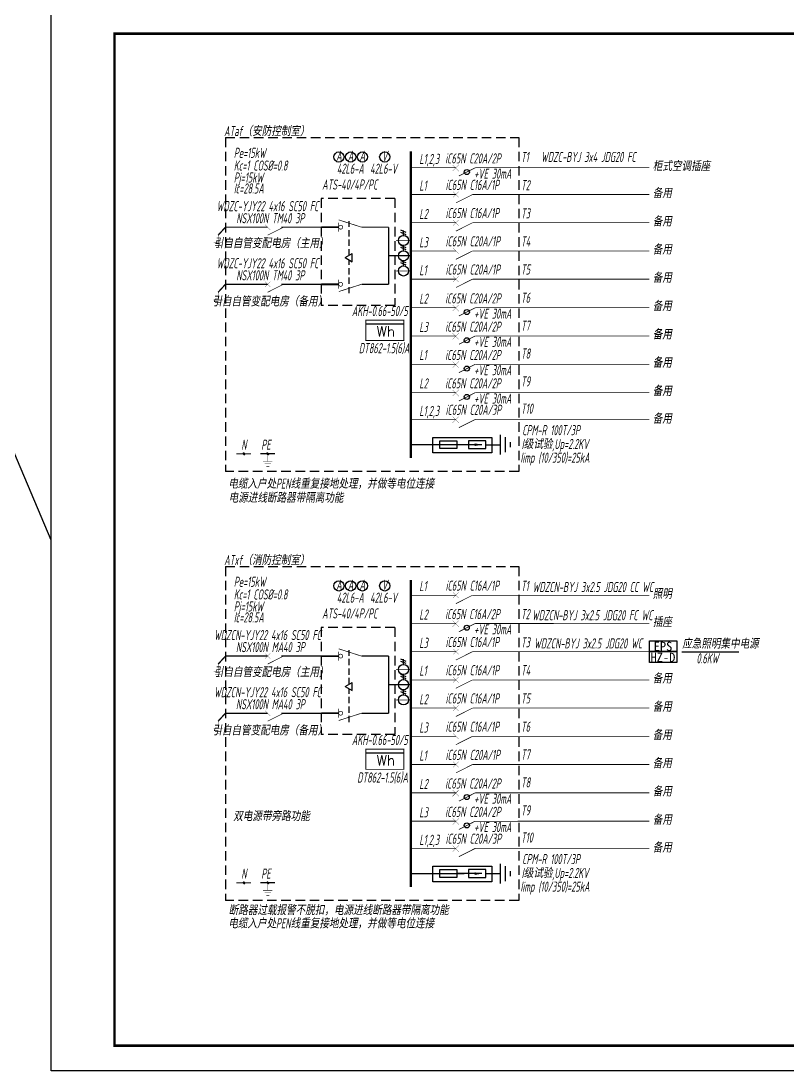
# Model space of a CAD drawing. Extents: x 491024 to 1725648, y 860327 to 1705161.
# Drawn here: x 549623 to 579919, y 961948 to 1003450 of the extents above; entities that cross this region are included whole.
import ezdxf
from ezdxf.enums import TextEntityAlignment as Align

# ---------------------------------------------------------------- set-up
doc = ezdxf.new("R2010")
doc.units = 0
doc.header["$LTSCALE"] = 1000
doc.header["$MEASUREMENT"] = 0
for name, pattern in [('DASH', [0.35, 0.25, -0.1]), ('DASH4', [0.1875, 0.125, -0.0625]), ('HIDDEN', [0.375, 0.25, -0.125])]:
    doc.linetypes.add(name, pattern=pattern)
for name, color, linetype in [('!电气修改', 6, 'Continuous'), ('DIM-照明', 3, 'Continuous'), ('ELEMENT', 3, 'Continuous'), ('EQUIP-箱柜', 3, 'Continuous'), ('WIRE-消防', 4, 'Continuous'), ('WIRE-照明', 2, 'Continuous'), ('图框', 140, 'Continuous'), ('电气文字标注', 6, 'Continuous')]:
    doc.layers.add(name, color=color, linetype=linetype)
doc.styles.add('_SIMPLEX', font='SIMPLEX.shx', dxfattribs={"width": 0.8, "bigfont": 'hztxt.shx'})
doc.styles.add('HZTXT', font='gbeitc.shx', dxfattribs={"width": 0.8, "height": 400, "bigfont": 'hztxt.shx'})
doc.styles.get("Standard").update_dxf_attribs({"font": 'gbenor.shx', "bigfont": 'gbcbig.shx'})
doc.styles.add('宋体', font='', dxfattribs={"height": 50})
doc.styles.get('宋体').set_extended_font_data('SimSun')

# ---------------------------------------------------------------- blocks, each defined once
blk = doc.blocks.new('1107AA')
at = {"color": 3, "linetype": 'Continuous'}
for points, const_width in [([(0, -7.5), (-3.79, 0)], 0.3), ([(-1.25, 1.25), (1.25, -1.25)], 0.1), ([(1.25, 1.25), (-1.25, -1.25)], 0.1)]:
    blk.add_lwpolyline(points, dxfattribs=dict(at, const_width=const_width))
blk = doc.blocks.new('A$C7C37685A')
at = {"layer": 'ELEMENT', "color": 3}
for p, q in [((294, 104), (294, -104)), ((745, 104), (294, 104)), ((641, 0), (294, 0)), ((745, -104), (745, 104)), ((1135, -260), (1135, 260)), ((1264, -195), (1264, 195)), ((1394, -65), (1394, 65)), ((294, -104), (745, -104))]:
    blk.add_line(p, q, dxfattribs=at)
for points in [[(294, 0), (0, 0)], [(745, 0), (1135, 0)]]:
    blk.add_lwpolyline(points, dxfattribs=at)
for points in [[(658, 0), (450, -35), (450, 35), (658, 0)], [(450, 35), (658, 0), (450, -35), (450, 35)], [(450, -35), (450, 35), (658, 0), (450, 35)]]:
    blk.add_solid(points, dxfattribs=at)
blk = doc.blocks.new('A$C64190E90')
at = {"layer": 'DIM-照明', "color": 3}
blk.add_lwpolyline([(0, 104), (450, 104), (450, -104), (0, -104)], close=True, dxfattribs=at)
at = {"layer": 'DIM-照明'}
blk.add_blockref('A$C7C37685A', (466, 0), dxfattribs=at)
blk = doc.blocks.new('0114')
at = {"color": 3, "linetype": 'Continuous', "const_width": 0.3}
for points in [[(0, 0), (0, -4.58)], [(-2.75, -4.58), (2.75, -4.58)], [(-1.83, -6.01), (1.83, -6.01)], [(-0.86, -7.5), (0.86, -7.5)]]:
    blk.add_lwpolyline(points, dxfattribs=at)
blk = doc.blocks.new('*X206')
at = {"color": 0}
for p, q in [((197.1, 124.2), (199.7, 126.7)), ((197.2, 123.8), (200.1, 126.7)), ((197.2, 124.6), (199.2, 126.7)), ((197.3, 123.4), (200.4, 126.6)), ((197.3, 125.2), (198.6, 126.5)), ((197.4, 123.1), (200.7, 126.5)), ((197.5, 122.9), (201, 126.3)), ((197.7, 122.6), (201.2, 126.1)), ((197.9, 122.4), (201.4, 125.9)), ((198.1, 122.2), (201.6, 125.7)), ((198.4, 122), (201.8, 125.4)), ((198.7, 121.9), (201.9, 125.2)), ((199, 121.8), (202, 124.8)), ((199.4, 121.7), (202.1, 124.5)), ((199.8, 121.7), (202.1, 124.1)), ((200.3, 121.8), (202, 123.5)), ((201.2, 122.3), (201.6, 122.7))]:
    blk.add_line(p, q, dxfattribs=at)
blk = doc.blocks.new('HC000089')
at = {"color": 4, "linetype": 'Continuous', "const_width": 0.2}
blk.add_lwpolyline([(-1.8, -1.8, 0.198912), (0, -2.5, 0.198912), (1.8, -1.8, 0.198912), (2.5, 0, 0.198912), (1.8, 1.8, 0.198912), (0, 2.5, 0.198912), (-1.8, 1.8, 0.198912), (-2.5, 0, 0.198912)], format="xyb", close=True, dxfattribs=at)
at = {"color": 4}
blk.add_blockref('*X206', (-199.6, -124.2), dxfattribs=at)
blk = doc.blocks.new('A$C5F6A5641')
at = {"layer": 'WIRE-照明', "color": 3}
for p, q in [((0, 0), (2337, 0)), ((0, -611), (0, 0)), ((2337, 0), (2337, -611)), ((2337, -611), (0, -611))]:
    blk.add_line(p, q, dxfattribs=at)
blk = doc.blocks.new('A$C2FB505A5')
at = {"color": 3, "linetype": 'Continuous'}
for points, const_width in [([(-125, -125), (125, 125)], 10), ([(-125, 125), (125, -125)], 10), ([(771, 11), (125, -316)], 30)]:
    blk.add_lwpolyline(points, dxfattribs=dict(at, const_width=const_width))
at = {"layer": 'DIM-照明', "color": 3, "linetype": 'Continuous', "const_width": 28.8}
blk.add_lwpolyline([(771, 11), (1064, 11)], dxfattribs=at)
at = {"layer": 'DIM-照明', "color": 3, "linetype": 'Continuous'}
blk.add_circle((438, -157), 100, dxfattribs=at)
blk = doc.blocks.new('0923')
at = {"color": 3, "linetype": 'Continuous'}
for p, q in [((-5, -3.75), (-2.5, -3.75)), ((-4.61, -5), (-3.5, -2.5)), ((-3.56, -5), (-2.45, -2.5)), ((2.5, -3.75), (5, -3.75)), ((2.89, -5), (4, -2.5)), ((3.94, -5), (5.05, -2.5)), ((10, -3.75), (12.5, -3.75)), ((10.39, -5), (11.5, -2.5)), ((11.44, -5), (12.55, -2.5))]:
    blk.add_line(p, q, dxfattribs=at)
at = {"color": 3, "linetype": 'Continuous', "const_width": 0.3}
for points in [[(-7.5, 0), (-7.5, -7.5)], [(0, 0), (0, -7.5)], [(7.5, 0), (7.5, -7.5)]]:
    blk.add_lwpolyline(points, dxfattribs=at)
at = {"color": 3, "linetype": 'Continuous'}
for centre in [(-7.5, -3.75), (0, -3.75), (7.5, -3.75)]:
    blk.add_circle(centre, 2.5, dxfattribs=at)
blk = doc.blocks.new('$element$00000586')
blk.add_line((0.173, 0), (0.173, -1))
at = {"const_width": 0.0233}
blk.add_lwpolyline([(-0.267, 0), (0.267, 0), (0.267, -1), (-0.267, -1), (-0.267, 0)], dxfattribs=at)
at = {"style": '_SIMPLEX'}
blk.add_text('Wh', height=0.2667, rotation=270, dxfattribs=at).set_placement((-0.161, -0.281))
at = {"flags": 9}
blk.add_attdef('S', (0, 0), '', height=0.00000667, dxfattribs=at)
blk.add_attdef('S', (0, 0), '', height=0.00000667, dxfattribs=at)
blk.add_attdef('S', (0, 0), '', height=0.00000667, dxfattribs=at)

msp = doc.modelspace()

# ---------------------------------------------------------------- linework, layer by layer
at = {"layer": '!电气修改', "color": 2}
msp.add_line((550815, 982924.7), (491023.6, 1124090.4), dxfattribs=at)
at = {"color": 3, "linetype": 'Continuous'}
for points, const_width in [([(566668.1, 987564.7), (566918.1, 987814.7)], 10), ([(566668.1, 987814.7), (566918.1, 987564.7)], 10), ([(567564.6, 987700.5), (566918.1, 987373.7)], 30), ([(566668.1, 970610.9), (566918.1, 970860.9)], 10), ([(566668.1, 970860.9), (566918.1, 970610.9)], 10), ([(567564.6, 970746.8), (566918.1, 970420)], 30)]:
    msp.add_lwpolyline(points, dxfattribs=dict(at, const_width=const_width))
at = {"layer": 'DIM-照明', "color": 3, "linetype": 'DASH4', "ltscale": 3}
for p, q in [((557699.6, 998841.4), (569280.7, 998841.4)), ((557699.6, 998841.4), (557699.6, 985637.8)), ((569280.7, 998841.4), (569280.7, 985637.8)), ((569280.7, 985637.8), (557699.6, 985637.8)), ((557699.6, 981887.7), (569280.7, 981887.7)), ((557699.6, 981887.7), (557699.6, 968684.1)), ((569280.7, 981887.7), (569280.7, 968684.1)), ((569280.7, 968684.1), (557699.6, 968684.1))]:
    msp.add_line(p, q, dxfattribs=at)
at = {"layer": 'DIM-照明', "color": 7, "linetype": 'DASH4', "ltscale": 3}
for p, q in [((564385.9, 996433.4), (561484.7, 996433.4)), ((561484.7, 996433.4), (561484.7, 992203.4)), ((564385.9, 996433.4), (564385.9, 992203.4)), ((564385.9, 992203.4), (561484.7, 992203.4)), ((564385.9, 979479.7), (561484.7, 979479.7)), ((561484.7, 979479.7), (561484.7, 975249.7)), ((564385.9, 979479.7), (564385.9, 975249.7)), ((564385.9, 975249.7), (561484.7, 975249.7))]:
    msp.add_line(p, q, dxfattribs=at)
at = {"layer": 'DIM-照明', "linetype": 'HIDDEN'}
for p, q in [((562586.2, 994187.3), (562586.2, 995538.3)), ((562586.2, 992685.5), (562586.2, 994004.9)), ((562586.2, 977233.6), (562586.2, 978584.6)), ((562586.2, 975731.8), (562586.2, 977051.2))]:
    msp.add_line(p, q, dxfattribs=at)
at = {"layer": 'DIM-照明'}
for p, q in [((562428.3, 994096.1), (562707.3, 994257.2)), ((562428.3, 994096.1), (562707.3, 993935)), ((562707.3, 993935), (562707.3, 994257.2)), ((562428.3, 977142.4), (562707.3, 977303.5)), ((562428.3, 977142.4), (562707.3, 976981.3)), ((562707.3, 976981.3), (562707.3, 977303.5))]:
    msp.add_line(p, q, dxfattribs=at)
at = {"layer": 'DIM-照明', "color": 7}
msp.add_line((575722, 978515.8), (577982.1, 978515.8), dxfattribs=at)
at = {"layer": 'DIM-照明', "color": 3}
for points, const_width in [([(565018.8, 998304.6), (565018.8, 986174.3)], 100), ([(561484.7, 995299.6), (562171.3, 995299.6)], 72.2), ([(562171.3, 995120.9), (562171.3, 995478.4)], 26.9), ([(563073.8, 995299.6), (562174.2, 995588.2)], 27.1), ([(562171.3, 992864.6), (562171.3, 993222.1)], 26.9), ([(561484.7, 993043.4), (562171.3, 993043.4)], 72.2), ([(563073.8, 993043.4), (562174.2, 992754.9)], 27.1), ([(565018.8, 981350.9), (565018.8, 969220.6)], 100), ([(563073.8, 978345.9), (562174.2, 978634.5)], 27.1), ([(561484.7, 978345.9), (562171.3, 978345.9)], 72.2), ([(562171.3, 978167.2), (562171.3, 978524.7)], 26.9), ([(562171.3, 975910.9), (562171.3, 976268.4)], 26.9), ([(561484.7, 976089.7), (562171.3, 976089.7)], 72.2), ([(563073.8, 976089.7), (562174.2, 975801.2)], 27.1)]:
    msp.add_lwpolyline(points, dxfattribs=dict(at, const_width=const_width))
at = {"layer": 'DIM-照明', "color": 3, "linetype": 'Continuous'}
for points, const_width in [([(565020.1, 997649.2), (566802, 997649.2)], 28.8), ([(565020.1, 997649.2), (566802, 997649.2)], 28.8), ([(567565.9, 997648.3), (574447.2, 997649.2)], 28.8), ([(565018.8, 996591), (566800.7, 996591)], 28.8), ([(565018.8, 996591), (566800.7, 996591)], 28.8), ([(567457.7, 996591), (574445.9, 996591)], 28.8), ([(557699.6, 995299.6), (557410.1, 994984)], 52.6), ([(557699.6, 995299.6), (559365.1, 995299.6)], 49.9), ([(559199.9, 995299.6), (559365.1, 995299.6)], 49.9), ([(559910.6, 995299.6), (561484.7, 995299.6)], 49.9), ([(563073.8, 995299.6), (564143, 995299.6)], 49.9), ([(564143, 995299.6), (564143, 993043.4)], 49.9), ([(565018.8, 995476), (566800.7, 995476)], 28.8), ([(565018.8, 995476), (566800.7, 995476)], 28.8), ([(567457.7, 995476), (574445.9, 995476)], 28.8), ([(564143, 994171.5), (565018.8, 994171.5)], 49.9), ([(565018.8, 994361), (566800.7, 994361)], 28.8), ([(565018.8, 994361), (566800.7, 994361)], 28.8), ([(567457.7, 994361), (574445.9, 994361)], 28.8), ([(565018.8, 993246), (566800.7, 993246)], 28.8), ([(565018.8, 993246), (566800.7, 993246)], 28.8), ([(567457.7, 993246), (574445.9, 993246)], 28.8), ([(557699.6, 993043.4), (557410.1, 992727.7)], 52.6), ([(557699.6, 993043.4), (559365.1, 993043.4)], 49.9), ([(559199.9, 993043.4), (559365.1, 993043.4)], 49.9), ([(559910.6, 993043.4), (561484.7, 993043.4)], 49.9), ([(563073.8, 993043.4), (564143, 993043.4)], 49.9), ([(565019.8, 992115.4), (566801.7, 992115.4)], 28.8), ([(565019.8, 992115.4), (566801.7, 992115.4)], 28.8), ([(567565.6, 992114.4), (574446.9, 992115.4)], 28.8), ([(565019.8, 991000.3), (566801.7, 991000.3)], 28.8), ([(565019.8, 991000.3), (566801.7, 991000.3)], 28.8), ([(567565.6, 990999.4), (574446.9, 991000.3)], 28.8), ([(565019.9, 989880), (566801.8, 989880)], 28.8), ([(565019.9, 989880), (566801.8, 989880)], 28.8), ([(567565.8, 989879), (574447.1, 989880)], 28.8), ([(565020.1, 988759.6), (566802, 988759.6)], 28.8), ([(565020.1, 988759.6), (566802, 988759.6)], 28.8), ([(567565.9, 988758.7), (574447.2, 988759.6)], 28.8), ([(565018.8, 987689.7), (566800.7, 987689.7)], 28.8), ([(567558.2, 987701.4), (574441.9, 987701.4)], 28.8), ([(567564.6, 987700.5), (567856.9, 987700.5)], 28.8), ([(565018.8, 986703.2), (567129.5, 986703.2)], 47.2), ([(558132.4, 986340.8), (558712.9, 986340.8)], 47.5), ([(559069.9, 986344.9), (559650.3, 986344.9)], 47.5), ([(565018.8, 980752.4), (566800.7, 980752.4)], 28.8), ([(565018.8, 980752.4), (566800.7, 980752.4)], 28.8), ([(567457.7, 980752.4), (574445.9, 980752.4)], 28.8), ([(565019.2, 979637.1), (566801.1, 979637.1)], 28.8), ([(565019.2, 979637.1), (566801.1, 979637.1)], 28.8), ([(567565, 979636.2), (574446.3, 979637.1)], 28.8), ([(557699.6, 978345.9), (557410.1, 978030.3)], 52.6), ([(557699.6, 978345.9), (559365.1, 978345.9)], 49.9), ([(559199.9, 978345.9), (559365.1, 978345.9)], 49.9), ([(559910.6, 978345.9), (561484.7, 978345.9)], 49.9), ([(563073.8, 978345.9), (564143, 978345.9)], 49.9), ([(564143, 978345.9), (564143, 976089.7)], 49.9), ([(565018.8, 978522.3), (566800.7, 978522.3)], 28.8), ([(565018.8, 978522.3), (566800.7, 978522.3)], 28.8), ([(567457.7, 978522.3), (574445.9, 978522.3)], 28.8), ([(565018.8, 977407.3), (566800.7, 977407.3)], 28.8), ([(565018.8, 977407.3), (566800.7, 977407.3)], 28.8), ([(567457.7, 977407.3), (574445.9, 977407.3)], 28.8), ([(564143, 977217.8), (565018.8, 977217.8)], 49.9), ([(565018.8, 976292.3), (566800.7, 976292.3)], 28.8), ([(565018.8, 976292.3), (566800.7, 976292.3)], 28.8), ([(567457.7, 976292.3), (574445.9, 976292.3)], 28.8), ([(557699.6, 976089.7), (557410.1, 975774)], 52.6), ([(557699.6, 976089.7), (559365.1, 976089.7)], 49.9), ([(559199.9, 976089.7), (559365.1, 976089.7)], 49.9), ([(559910.6, 976089.7), (561484.7, 976089.7)], 49.9), ([(563073.8, 976089.7), (564143, 976089.7)], 49.9), ([(565018.8, 975177.2), (566800.7, 975177.2)], 28.8), ([(565018.8, 975177.2), (566800.7, 975177.2)], 28.8), ([(567457.7, 975177.2), (574445.9, 975177.2)], 28.8), ([(565018.8, 974062.2), (566800.7, 974062.2)], 28.8), ([(565018.8, 974062.2), (566800.7, 974062.2)], 28.8), ([(567457.7, 974062.2), (574445.9, 974062.2)], 28.8), ([(565019.5, 972942.3), (566801.4, 972942.3)], 28.8), ([(565019.5, 972942.3), (566801.4, 972942.3)], 28.8), ([(567565.3, 972941.4), (574446.6, 972942.3)], 28.8), ([(565019.6, 971821.9), (566801.5, 971821.9)], 28.8), ([(565019.6, 971821.9), (566801.5, 971821.9)], 28.8), ([(567565.5, 971821), (574446.8, 971821.9)], 28.8), ([(565018.8, 970735.9), (566800.7, 970735.9)], 28.8), ([(567558.2, 970747.7), (574441.9, 970747.7)], 28.8), ([(567564.6, 970746.8), (567856.9, 970746.8)], 28.8), ([(565018.8, 969749.5), (567129.5, 969749.5)], 47.2), ([(558132.4, 969387.1), (558712.9, 969387.1)], 47.5), ([(559069.9, 969391.2), (559650.3, 969391.2)], 47.5)]:
    msp.add_lwpolyline(points, dxfattribs=dict(at, const_width=const_width))
at = {"layer": 'DIM-照明', "color": 3, "const_width": 26.9}
for points in [[(562171.3, 995299.6, 1), (562328.1, 995299.6, 1)], [(562171.3, 993043.4, 1), (562328.1, 993043.4, 1)], [(562171.3, 978345.9, 1), (562328.1, 978345.9, 1)], [(562171.3, 976089.7, 1), (562328.1, 976089.7, 1)]]:
    msp.add_lwpolyline(points, format="xyb", close=True, dxfattribs=at)
at = {"layer": 'ELEMENT', "linetype": 'ByBlock'}
for centre in [(562182.6, 998074.5, 0), (562644.7, 998074.5, 0), (563106.7, 998074.5, 0), (563990, 998074.5, 0), (562182.6, 981120.8, 0), (562644.7, 981120.8, 0), (563106.7, 981120.8, 0), (563990, 981120.8, 0)]:
    msp.add_circle(centre, 201, dxfattribs=at)
at = {"layer": 'EQUIP-箱柜'}
for points in [[(574445.9, 978955.7), (575529.2, 978955.7), (575529.2, 978522.3), (574445.9, 978522.3)], [(574445.9, 978522.3), (575529.2, 978522.3), (575529.2, 978088.9), (574445.9, 978088.9)]]:
    msp.add_lwpolyline(points, close=True, dxfattribs=at)
at = {"layer": '图框'}
msp.add_lwpolyline([(550815, 1003901.8), (610214.8, 1003901.8), (610214.8, 961947.6), (550815, 961947.6)], close=True, dxfattribs=at)
at = {"layer": '图框', "const_width": 100}
msp.add_lwpolyline([(553315, 962947.6), (609215, 962947.6), (609215, 1002947.6), (553315, 1002947.6)], close=True, dxfattribs=at)

# ---------------------------------------------------------------- block references
at = {"layer": 'DIM-照明', "linetype": 'Continuous', "rotation": 90}
for p, xscale, yscale, zscale in [((566800.7, 996591), 87.60960006713867, 87.60960006713867, 87.60960006713867), ((559365.1, 995299.6), 83.2291202545166, 83.2291202545166, 83.2291202545166), ((566800.7, 995476), 87.60960006713867, 87.60960006713867, 87.60960006713867), ((566800.7, 994361), 87.60960006713867, 87.60960006713867, 87.60960006713867), ((559365.1, 993043.4), 83.2291202545166, 83.2291202545166, 83.2291202545166), ((566800.7, 993246), 87.60960006713867, 87.60960006713867, 87.60960006713867), ((566800.7, 980752.4), 87.60960006713867, 87.60960006713867, 87.60960006713867), ((566800.7, 978522.3), 87.60960006713867, 87.60960006713867, 87.60960006713867), ((559365.1, 978345.9), 83.2291202545166, 83.2291202545166, 83.2291202545166), ((566800.7, 977407.3), 87.60960006713867, 87.60960006713867, 87.60960006713867), ((559365.1, 976089.7), 83.2291202545166, 83.2291202545166, 83.2291202545166), ((566800.7, 976292.3), 87.60960006713867, 87.60960006713867, 87.60960006713867), ((566800.7, 975177.2), 87.60960006713867, 87.60960006713867, 87.60960006713867), ((566800.7, 974062.2), 87.60960006713867, 87.60960006713867, 87.60960006713867)]:
    msp.add_blockref('1107AA', p, dxfattribs=dict(at, xscale=xscale, yscale=yscale, zscale=zscale))
at = {"layer": 'DIM-照明', "linetype": 'DASH', "zscale": 66.49999999999999}
for p, xscale, yscale, rotation in [((557410.1, 994984), -66.49999997299165, 66.50000019388972, 1.50656647157632e-06), ((557410.1, 992727.7), -66.49999997299165, 66.50000019388972, 1.50656647157632e-06), ((559371, 986344.9), -66.50000000000003, 66.5, 1.643353773062017e-06), ((557410.1, 978030.3), -66.49999997299165, 66.50000019388972, 1.50656647157632e-06), ((557410.1, 975774), -66.49999997299165, 66.50000019388972, 1.50656647157632e-06), ((559371, 969391.2), -66.50000000000003, 66.5, 1.643353773062017e-06)]:
    msp.add_blockref('0114', p, dxfattribs=dict(at, xscale=xscale, yscale=yscale, rotation=rotation))
at = {"layer": 'DIM-照明', "xscale": 14.62999999523163, "yscale": 14.62999999523163, "zscale": 14.62999999523163}
for p in [(558434.6, 986340.6), (559371.1, 986340.6), (558434.6, 969386.9), (559371.1, 969386.9)]:
    msp.add_blockref('HC000089', p, dxfattribs=at)
at = {"layer": 'ELEMENT', "linetype": 'ByBlock', "xscale": 80.11444089422005, "yscale": 80.11444089422005, "zscale": 80.11444089422005, "rotation": 89.9999984630715}
for p in [(564432, 994171.5), (564432, 977217.8)]:
    msp.add_blockref('0923', p, dxfattribs=at)
at = {"layer": 'ELEMENT', "color": 3, "linetype": 'ByBlock', "xscale": 1499.999999996973, "yscale": 1499.999999996973, "zscale": 1499.999999996973, "rotation": 90.0000000000266}
for p in [(563243.5, 991224), (563243.5, 974270.3)]:
    msp.add_blockref('$element$00000586', p, dxfattribs=at)
at = {"layer": 'WIRE-消防'}
for p in [(565885.1, 986991.3), (565885.1, 970037.6)]:
    msp.add_blockref('A$C5F6A5641', p, dxfattribs=at)
at = {"layer": 'WIRE-照明'}
for p in [(566794.5, 997637.4), (566794.2, 992103.6), (566794.2, 990988.6), (566794.3, 989868.2), (566794.5, 988747.8), (566793.5, 979625.3), (566793.9, 972930.5), (566794, 971810.2)]:
    msp.add_blockref('A$C2FB505A5', p, dxfattribs=at)
at = {"layer": 'WIRE-照明', "xscale": 1.5, "yscale": 1.5, "zscale": 1.5}
for p in [(566163.4, 986703.2), (566163.4, 969749.5)]:
    msp.add_blockref('A$C64190E90', p, dxfattribs=at)

# ---------------------------------------------------------------- texts
at = {"layer": 'DIM-照明', "color": 7, "linetype": 'Continuous', "style": 'HZTXT', "width": 0.7}
for s, p in [('ATaf（安防控制室）', (559331.3, 999120.6)), ('WDZC-YJY22 4x16 SC50 FC', (559362.3, 996132.2)), ('NSX100N TM40 3P', (559472.1, 995655.7)), ('WDZC-YJY22 4x16 SC50 FC', (559362.3, 993875.9)), ('NSX100N TM40 3P', (559472.1, 993399.5)), ('ATxf（消防控制室）', (559331.3, 982166.9)), ('WDZCN-BYJ 3x2.5 JDG20 CC WC', (572214.6, 981079.2)), ('WDZCN-BYJ 3x2.5 JDG20 FC WC', (572189.6, 979964.1)), ('WDZCN-YJY22 4x16 SC50 FC', (559362.3, 979178.5)), ('WDZCN-BYJ 3x2.5 JDG20 WC', (572024.4, 978849.1)), ('NSX100N MA40 3P', (559472.1, 978702)), ('WDZCN-YJY22 4x16 SC50 FC', (559362.3, 976922.2)), ('NSX100N MA40 3P', (559472.1, 976445.7))]:
    msp.add_text(s, height=400, dxfattribs=at).set_placement(p, align=Align.MIDDLE)
for s, p in [('Pe=15kW', (558028.8, 998038.3)), ('L1,2,3', (565357.4, 997798.8)), ('iC65N C20A/2P', (566378.9, 997818.2)), ('T1', (569369.9, 997874.6)), ('WDZC-BYJ 3x4 JDG20 FC', (570164, 997876.9)), ('Kc=1 COS%%C=0.8', (558028.8, 997536.7)), ('Pj=15kW', (558028.8, 997062.7)), ('+VE 30mA', (567522.2, 997216.8)), ('Ic=28.5A', (558028.8, 996630.8)), ('ATS-40/4P/PC', (561519.2, 996785.2)), ('L1', (565356.4, 996746.6)), ('iC65N C16A/1P', (566394.1, 996771.8)), ('T2', (569369.9, 996759.5)), ('iC65N C16A/1P', (566394.1, 995656.7)), ('L2', (565356.2, 995623.4)), ('T3', (569369.9, 995644.5)), ('L3', (565356.2, 994504.8)), ('iC65N C20A/1P', (566394.1, 994541.7)), ('T4', (569369.7, 994542.2)), ('L1', (565356.4, 993401.5)), ('iC65N C20A/1P', (566394.1, 993426.7)), ('T5', (569369.7, 993427.2)), ('L2', (565356.7, 992276.1)), ('iC65N C20A/2P', (566378.6, 992284.3)), ('T6', (569369.7, 992312.1)), ('AKH-0.66-50/5', (562693, 991787)), ('+VE 30mA', (567521.9, 991683)), ('L3', (565356.7, 991157.6)), ('iC65N C20A/2P', (566378.6, 991169.3)), ('T7', (569369.7, 991208.9)), ('DT862-1.5(6)A', (562967.6, 990318.6)), ('+VE 30mA', (567521.9, 990568)), ('L1', (565357.1, 990051.6)), ('iC65N C20A/2P', (566378.8, 990048.9)), ('T8', (569369.7, 990105.6)), ('+VE 30mA', (567522.1, 989447.6)), ('L2', (565357.4, 988926.1)), ('iC65N C20A/2P', (566378.9, 988928.5)), ('T9', (569369.7, 989002.4)), ('+VE 30mA', (567522.2, 988327.2)), ('L1,2,3', (565356.1, 987839.3)), ('iC65N C20A/3P', (566394.1, 987882.2)), ('T10', (569369.7, 987928.8)), ('CPM-R 100T/3P', (569421.2, 987077)), ('I级试验,Up=2.2KV', (569399.6, 986530.9)), ('Iimp (10/350)=25kA', (569350.1, 985989.5)), ('电缆入户处PEN线重复接地处理，并做等电位连接', (557806, 984964.2, 0)), ('电源进线断路器带隔离功能', (557819.9, 984408.2, 0)), ('Pe=15kW', (558028.8, 981084.6)), ('L1', (565356.1, 980913.7)), ('iC65N C16A/1P', (566394.1, 980933.1)), ('T1', (569369.9, 980920.8)), ('Kc=1 COS%%C=0.8', (558028.8, 980583)), ('Pj=15kW', (558028.8, 980109)), ('Ic=28.5A', (558028.8, 979677.1)), ('ATS-40/4P/PC', (561519.2, 979831.5)), ('L2', (565356.1, 979790)), ('iC65N C16A/2P', (566378, 979806)), ('T2', (569369.9, 979805.8)), ('+VE 30mA', (567521.3, 979204.7)), ('L3', (565356.1, 978671.5)), ('iC65N C16A/1P', (566394.1, 978703)), ('T3', (569369.9, 978690.8)), ('L1', (565356.2, 977568.2)), ('iC65N C16A/1P', (566394.1, 977588)), ('T4', (569369.7, 977588.5)), ('L2', (565356.5, 976442.8)), ('iC65N C16A/1P', (566394.1, 976473)), ('T5', (569369.7, 976473.4)), ('L3', (565356.5, 975324.2)), ('iC65N C16A/1P', (566394.1, 975358)), ('T6', (569369.7, 975358.4)), ('AKH-0.66-50/5', (562693, 974833.3)), ('L1', (565357, 974218.3)), ('iC65N C20A/1P', (566394.1, 974242.9)), ('T7', (569369.7, 974255.2)), ('DT862-1.5(6)A', (562903.6, 973347.4)), ('L2', (565357.3, 973092.8)), ('iC65N C20A/2P', (566378.3, 973111.3)), ('T8', (569369.7, 973151.9)), ('+VE 30mA', (567521.6, 972509.9)), ('T9', (569369.7, 972048.7)), ('双电源带旁路功能', (557999.9, 971823, 0)), ('L3', (565357.3, 971974.3)), ('iC65N C20A/2P', (566378.5, 971990.9)), ('+VE 30mA', (567521.8, 971389.6)), ('L1,2,3', (565356.1, 970885.5)), ('iC65N C20A/3P', (566394.1, 970928.5)), ('T10', (569369.7, 970975.1)), ('CPM-R 100T/3P', (569421.2, 970123.3)), ('I级试验,Up=2.2KV', (569399.6, 969577.2)), ('Iimp (10/350)=25kA', (569350.1, 969035.8)), ('断路器过载报警不脱扣，电源进线断路器带隔离功能', (557819.9, 968107.6, 0)), ('电缆入户处PEN线重复接地处理，并做等电位连接', (557806, 967585, 0))]:
    msp.add_text(s, height=400, dxfattribs=at).set_placement(p)
for s, p in [('A', (562071.7, 998118.7, 0)), ('A', (562533.7, 998118.7, 0)), ('A', (562995.8, 998118.7, 0)), ('V', (563879.1, 998118.7, 0)), ('42L6-A', (562097.8, 997611.7, 0)), ('42L6-V', (563411.2, 997611.7, 0)), ('A', (562071.7, 981165, 0)), ('A', (562533.7, 981165, 0)), ('A', (562995.8, 981165, 0)), ('V', (563879.1, 981165, 0)), ('42L6-A', (562097.8, 980658, 0)), ('42L6-V', (563411.2, 980658, 0))]:
    msp.add_text(s, height=400, dxfattribs=at).set_placement(p, align=Align.MIDDLE_LEFT)
at = {"layer": 'DIM-照明', "color": 7, "style": 'HZTXT', "width": 0.7}
for s, p in [('柜式空调插座', (574573.4, 997515)), ('备用', (574572.8, 996447.4)), ('备用', (574572.9, 995331.5)), ('备用', (574572.5, 994218.7)), ('备用', (574572.5, 993103.7)), ('备用', (574572.5, 991988.7)), ('备用', (574573.1, 990869.6)), ('备用', (574573.1, 990861.6)), ('备用', (574573.2, 989753.7)), ('备用', (574573.2, 989745.7)), ('备用', (574573.4, 988633.4)), ('备用', (574573.4, 988625.4)), ('备用', (574572.5, 987535.6)), ('照明', (574572.5, 980610.1)), ('插座', (574572.9, 979494.8)), ('备用', (574572.5, 977265)), ('备用', (574572.8, 976148.7)), ('备用', (574572.9, 975032.8)), ('备用', (574573.1, 973915.9)), ('备用', (574573.2, 972800)), ('备用', (574573.4, 971679.7)), ('备用', (574572.5, 970581.9))]:
    msp.add_text(s, height=400, dxfattribs=at).set_placement(p)
at = {"layer": 'DIM-照明', "color": 7, "linetype": 'Continuous', "style": 'HZTXT', "width": 0.7}
for s, p in [('引自自管变配电房（主用）', (559499.4, 994690.6)), ('引自自管变配电房（备用）', (559440.8, 992388.1)), ('引自自管变配电房（主用）', (559499.4, 977736.9)), ('引自自管变配电房（备用）', (559440.8, 975434.4))]:
    msp.add_text(s, height=400, rotation=0, dxfattribs=at).set_placement(p, align=Align.MIDDLE)
at = {"layer": 'DIM-照明', "linetype": 'Continuous', "style": 'HZTXT', "width": 0.7}
for s, p in [('N', (558324.9, 986503.5)), ('PE', (559113.2, 986503.5)), ('N', (558324.9, 969549.8)), ('PE', (559113.2, 969549.8))]:
    msp.add_text(s, height=400, dxfattribs=at).set_placement(p)
at = {"layer": 'DIM-照明', "color": 7, "style": 'HZTXT', "width": 0.7}
for s, p in [('应急照明集中电源', (575735.3, 978640.3)), ('0.6KW', (576304.9, 978056.9))]:
    msp.add_text(s, height=400, rotation=0, dxfattribs=at).set_placement(p)
at = {"layer": '电气文字标注', "color": 7, "style": '宋体'}
for s, p in [('EPS', (574613.2, 978551.3)), ('HZ-D', (574488.2, 978118))]:
    msp.add_text(s, height=361.11, dxfattribs=at).set_placement(p)

doc.saveas('drawing.dxf')
